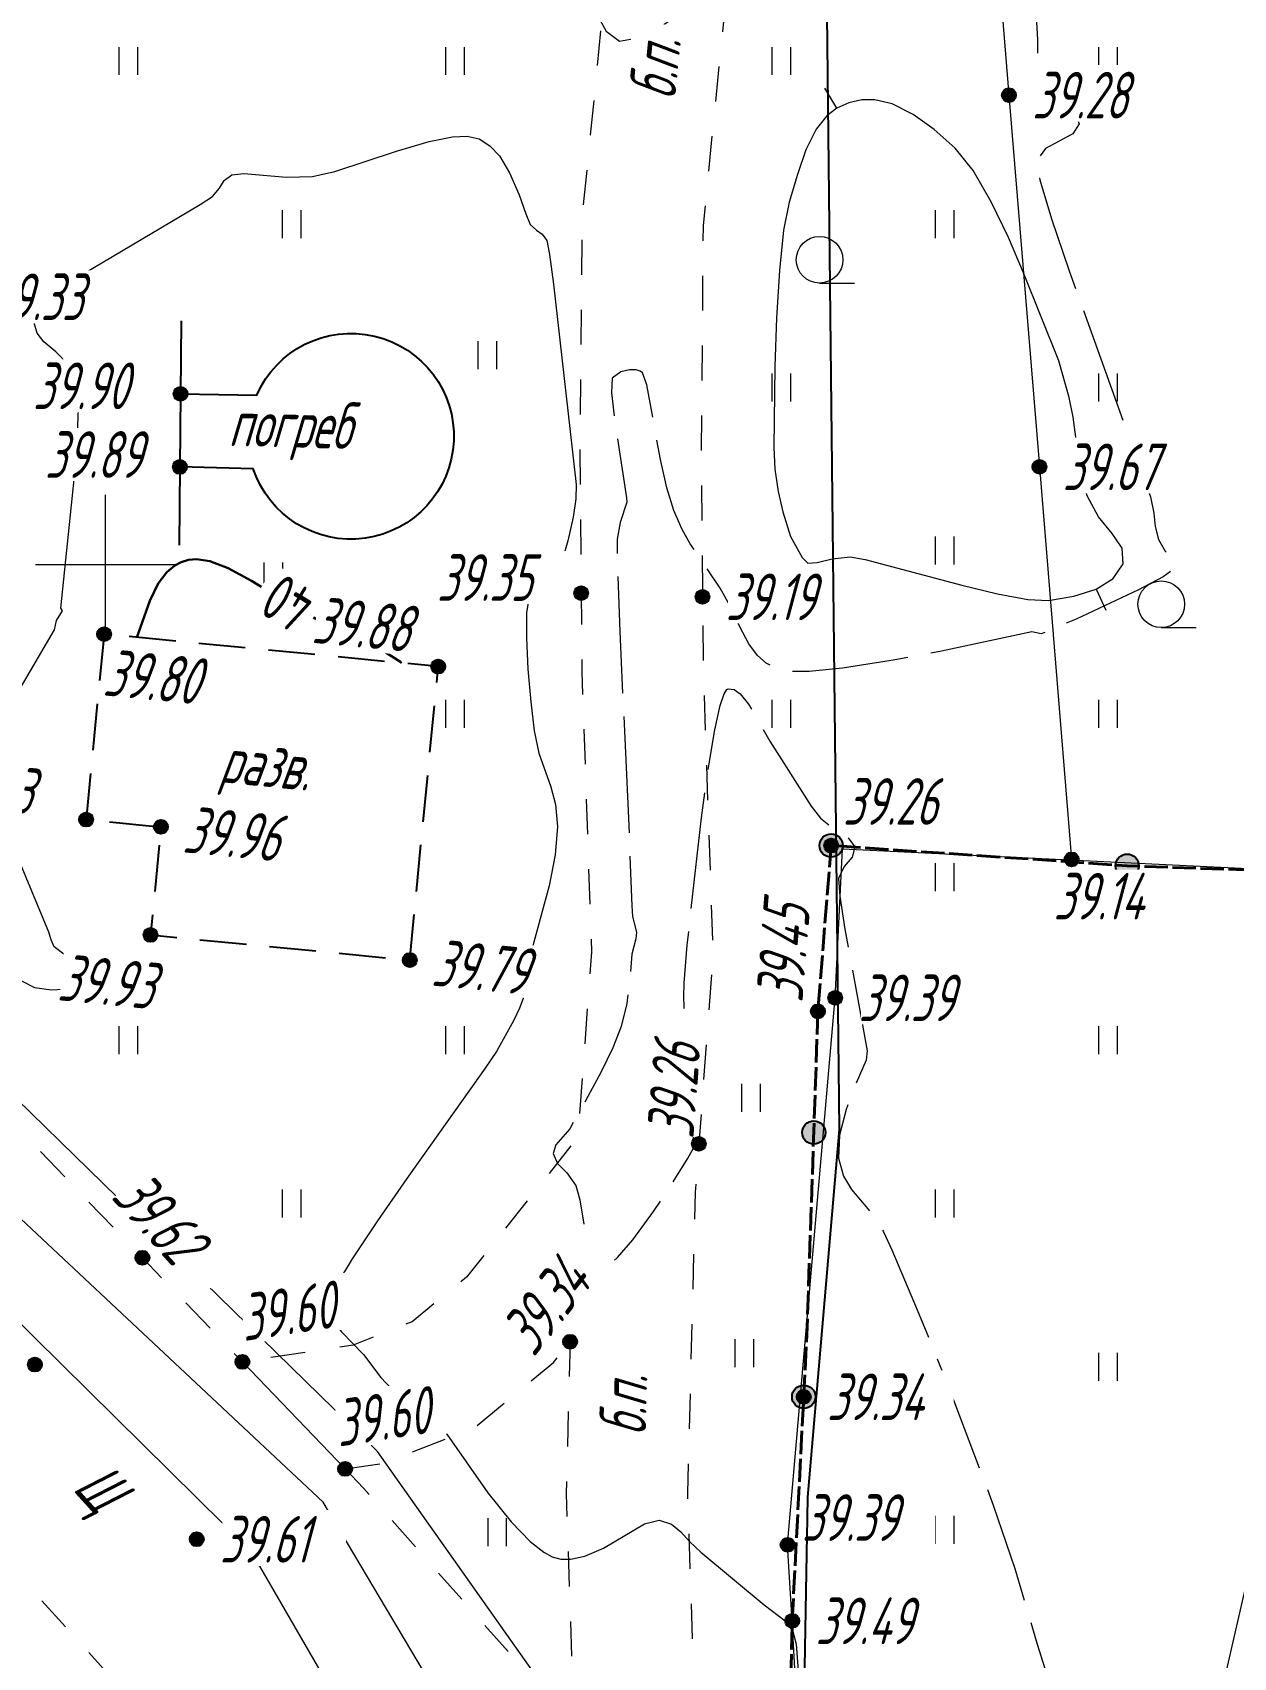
# Model space of a CAD drawing. Extents: x 2208637 to 2213412, y 575334 to 577367.
# Drawn here: x 2211098.44 to 2211124.19, y 576426.56 to 576461.41 of the extents above; entities that cross this region are included whole.
import ezdxf
from ezdxf.enums import TextEntityAlignment as Align

# ---------------------------------------------------------------- set-up
doc = ezdxf.new("R2010")
doc.units = 0
doc.header["$LTSCALE"] = 0.5
for name, pattern in [('2000_23', [3, 2, -1]), ('500_121_1_2', [1, 1, 0]), ('500_189_3_2', [3, 1.5, -1.5]), ('500_329_3', [6, 5, -1])]:
    doc.linetypes.add(name, pattern=pattern)
doc.layers.get('0').update_dxf_attribs({"lineweight": 25})
for name, color, linetype, lineweight in [('ИИ_ГАЗОПРОВОДЫ', 150, 'Continuous', 25), ('ИИ_ГОРИЗОНТАЛИ_ОСН', 32, 'Continuous', 15), ('ИИ_ГОРИЗОНТАЛИ_УТОЛЩ', 32, 'Continuous', 30), ('ИИ_ГРАНИЦЫ_ЗЕМЛЕПОЛЬЗОВАТЕЛЕЙ', 7, 'Continuous', 25), ('ИИ_ДОРОГИ_АД', 7, 'Continuous', 25), ('ИИ_КАБЕЛЯ_СВЯЗИ', 212, 'Continuous', 25), ('ИИ_КООРДИНАТНАЯ_СЕТКА', 3, 'Continuous', 25), ('ИИ_ОГРАДЫ', 7, 'Continuous', 25), ('ИИ_ОТМЕТКИ', 7, 'Continuous', 25), ('ИИ_СООРУЖЕНИЯ', 7, 'Continuous', 25), ('ИИ_УГОДЬЯ', 7, 'Continuous', 25)]:
    doc.layers.add(name, color=color, linetype=linetype, lineweight=lineweight)
doc.styles.add('D431', font='', dxfattribs={"height": 1})
doc.styles.add('GOST 2.304', font='cs_gost2304.shx', dxfattribs={"width": 0.8, "oblique": 15})
doc.styles.add('VNIPISIMPLEXCUR', font='simplex.shx', dxfattribs={"width": 0.8, "oblique": 15})
doc.styles.get('D431').set_extended_font_data('D431', italic=True)
doc.linetypes.add('2000_475_1', pattern='A,3,[1,Topography.shx,S=0.5,R=90,X=0,Y=0],0', length=3)
doc.linetypes.add('2000_476_2_3', pattern='A,5,-0.5,[36,Topography.shx,S=1,R=0,X=0,Y=0],-0.5,5', length=11)
doc.linetypes.add('2000_485_1', pattern='A,34.5,[1,Topography.shx,S=1.5,R=120,X=0.5,Y=-0.87],-0.01,[1,Topography.shx,S=1.5,R=0,X=-0.25,Y=0.43],0,[3,Topography.shx,S=1,R=0,X=0.5,Y=0],-0.01,[1,Topography.shx,S=1.5,R=60,X=0.5,Y=-0.87],-1,34.5', length=70.02)
doc.linetypes.add('2000_63', pattern='A,1,[1,Topography.shx,S=1.2,R=90,X=0,Y=0],1,[1,Topography.shx,S=0.5,R=90,X=0,Y=0]', length=2)
doc.linetypes.add('500_132_1', pattern='A,4,[3,Topography.shx,S=2.5,R=0,X=0,Y=0],4,-2', length=10)
doc.linetypes.add('500_187', pattern='A,0,[3,Topography.shx,S=0.5,R=0,X=0,Y=0],-0.5', length=0.5)

# ---------------------------------------------------------------- blocks, each defined once
blk = doc.blocks.new('500_12')
at = {"color": 0, "linetype": 'Continuous', "lineweight": -2, "flags": 128}
for points in [[(0, 3), (0, -3)], [(-3, 0), (3, 0)]]:
    blk.add_lwpolyline(points, dxfattribs=at)
at = {"color": 7, "linetype": 'Continuous', "lineweight": -2, "style": 'D431'}
blk.add_attdef('Вертикальная_подпись', (-0.5, 0.5), '', height=2, rotation=90, dxfattribs=at)
blk.add_attdef('Горизонтальная_подпись', (0.5, 0.5), '', height=2, dxfattribs=at)
blk = doc.blocks.new('500_329_6')
at = {"color": 0, "linetype": 'Continuous', "lineweight": -2}
blk.add_lwpolyline([(0, 0), (1, 0)], dxfattribs=at)
blk = doc.blocks.new('500_401')
at = {"color": 0, "linetype": 'Continuous', "lineweight": -2}
for points in [[(-0.4, 0), (-0.4, 1.2)], [(0.4, 0), (0.4, 1.2)]]:
    blk.add_lwpolyline(points, dxfattribs=at)
blk = doc.blocks.new('500_379')
at = {"color": 0, "linetype": 'Continuous', "lineweight": -2}
blk.add_lwpolyline([(0, -1), (1.5, -1)], dxfattribs=at)
blk.add_circle((0, 0), 1, dxfattribs=at)
blk = doc.blocks.new('500_330_1')
at = {"linetype": 'Continuous', "lineweight": -2}
h = blk.add_hatch(color=0, dxfattribs=at)
h.dxf.hatch_style = 1
edge = h.paths.add_edge_path()
edge.add_arc((0, 0), 0.3, 0, 360)
at = {"color": 0, "linetype": 'Continuous', "lineweight": -2}
blk.add_circle((0, 0), 0.3, dxfattribs=at)
at = {"color": 0, "linetype": 'Continuous', "lineweight": -2, "style": 'GOST 2.304', "flags": 1}
for tag, p in [('Номер', (-1, -1)), ('Номер_рабочей_станции', (-1, -3.5))]:
    blk.add_attdef(tag, text='', height=2, dxfattribs=at).set_placement(p, align=Align.RIGHT)
at = {"color": 0, "linetype": 'Continuous', "lineweight": -2, "style": 'GOST 2.304'}
blk.add_attdef('Высота', (1, -1), '', height=2, dxfattribs=at)
at = {"color": 0, "linetype": 'Continuous', "lineweight": -2, "style": 'GOST 2.304', "flags": 1}
blk.add_attdef('Код', (0, -3.5), '', height=2, dxfattribs=at)
blk = doc.blocks.new('PEA252CF2BDFD40B2B235E65ED4A73D')
at = {"color": 0, "linetype": '2000_485_1', "lineweight": -2, "flags": 128}
blk.add_lwpolyline([(2211115.48, 576461.8), (2211152.78, 576464.61), (2211155.48, 576427.38), (2211155.58, 576389.68), (2211141.2, 576396.67), (2211128.01, 576403.51), (2211121.78, 576408), (2211117.75, 576412.62), (2211115.55, 576416.95), (2211114.94, 576423.12), (2211115.06, 576430), (2211115.74, 576437.89)], close=True, dxfattribs=at)
at = {"color": 0, "lineweight": -2, "flags": 1}
for tag in ['Адрес (местоположение) участка', 'Дата постановки на учет', 'Тип объекта', 'Статус записи о ЗУ по справочнику', 'Кадастровый номер, обозначение, учетный номер объекта', 'Кадастровый номер квартала', 'Вид разрешенного использования по классификатору', 'Площадь, кв.м', 'Категория земель', 'Вид использования по документу', 'Кадастровая стоимость']:
    blk.add_attdef(tag, (0, 0), '', height=0.2, dxfattribs=at)
blk = doc.blocks.new('*U65')
at = {"color": 7, "true_color": 0xffffff}
blk.add_wipeout([(-1.24, 1.1), (1.34, 1.1), (1.34, -1.1), (-1.24, -1.1)], dxfattribs=at)
at = {"color": 0, "linetype": 'Continuous', "lineweight": -2, "style": 'GOST 2.304', "oblique": 15, "width": 0.8}
blk.add_attdef('Высота', text='', height=2, dxfattribs=at).set_placement((0, 0), align=Align.MIDDLE_CENTER)
blk = doc.blocks.new('500_107_1_1')
at = {"linetype": 'Continuous', "lineweight": -2}
h = blk.add_hatch(color=0, dxfattribs=at)
h.dxf.hatch_style = 1
edge = h.paths.add_edge_path()
edge.add_arc((0, 0), 0.5, 0, 360)
at = {"color": 0, "linetype": 'Continuous', "lineweight": -2}
blk.add_circle((0, 0), 0.5, dxfattribs=at)
at = {"color": 0, "linetype": 'Continuous', "lineweight": -2, "style": 'VNIPISIMPLEXCUR', "oblique": 15, "width": 0.8}
for tag, p in [('Номер', (1, -0.5)), ('Тип', (1, -3)), ('Высота', (1, -5.5)), ('Пояснительная_надпись', (1, -8))]:
    blk.add_attdef(tag, p, '', height=2, dxfattribs=at)

msp = doc.modelspace()

# ---------------------------------------------------------------- linework, layer by layer
at = {"layer": 'ИИ_ГАЗОПРОВОДЫ', "color": 7, "linetype": '500_121_1_2', "lineweight": 40, "flags": 128}
msp.add_lwpolyline([(2211108.879, 576412.096), (2211110.26, 576413.18), (2211115.21, 576417.31), (2211115.714, 576417.723), (2211114.97, 576420.16), (2211114.616, 576422.765), (2211114.73, 576427.35), (2211115.043, 576433.49), (2211115.28, 576440.42), (2211115.563, 576443.976), (2211121.911, 576443.543), (2211129.796, 576443.264), (2211140.601, 576442.882), (2211143.477, 576442.811), (2211143.796, 576442.803), (2211146.149, 576442.679), (2211152.327, 576442.376), (2211153.663, 576442.349), (2211153.703, 576446.187), (2211161.776, 576446.213), (2211165.594, 576446.225)], dxfattribs=at)
at = {"layer": 'ИИ_ГОРИЗОНТАЛИ_ОСН', "color": 32, "linetype": '500_329_3', "lineweight": 20, "elevation": 39.25, "flags": 128}
msp.add_lwpolyline([(2211100.778, 576465.844), (2211100.554, 576466.83), (2211100.305, 576468.032), (2211100.117, 576469.061), (2211100.033, 576469.689), (2211100.017, 576470.01), (2211100.034, 576470.142), (2211100.099, 576470.238), (2211100.208, 576470.327), (2211100.406, 576470.4), (2211100.724, 576470.421), (2211101.196, 576470.403), (2211101.729, 576470.436), (2211102.187, 576470.574), (2211103.908, 576471.195), (2211104.993, 576471.55), (2211106.108, 576471.847), (2211107.165, 576472.021), (2211107.908, 576472.029), (2211108.376, 576471.936), (2211108.634, 576471.819), (2211108.745, 576471.743), (2211108.845, 576471.655), (2211109.016, 576471.448), (2211109.206, 576471.069), (2211109.355, 576470.46), (2211109.404, 576469.581), (2211109.349, 576468.64), (2211109.039, 576466.15), (2211109.049, 576465.667), (2211109.183, 576465.123), (2211109.347, 576464.621), (2211109.517, 576464.189), (2211109.673, 576463.853), (2211109.794, 576463.641), (2211109.992, 576463.458), (2211110.193, 576463.335), (2211110.285, 576463.196), (2211110.174, 576463.053), (2211109.967, 576462.939), (2211109.857, 576462.805), (2211109.928, 576462.683), (2211110.088, 576462.588), (2211110.26, 576462.452), (2211110.382, 576462.2), (2211110.533, 576461.814), (2211110.74, 576461.441), (2211111.028, 576461.226), (2211111.419, 576461.3), (2211111.963, 576461.579), (2211112.533, 576461.945), (2211113.234, 576462.468), (2211113.337, 576462.672), (2211113.443, 576462.817), (2211113.594, 576462.764), (2211113.835, 576462.609), (2211114.135, 576462.449), (2211114.465, 576462.381), (2211114.803, 576462.54), (2211116.118, 576463.455), (2211116.932, 576463.999), (2211117.745, 576464.457), (2211118.338, 576464.692), (2211118.723, 576464.755), (2211118.941, 576464.73), (2211119.037, 576464.695), (2211119.125, 576464.645), (2211119.285, 576464.502), (2211119.486, 576464.194), (2211119.69, 576463.651), (2211119.857, 576462.845), (2211119.948, 576462.009), (2211119.986, 576461.262), (2211119.991, 576460.512), (2211120.02, 576460.395), (2211120.463, 576460.059), (2211120.759, 576459.757), (2211120.883, 576459.456), (2211120.748, 576459.237), (2211120.16, 576458.922), (2211119.971, 576458.671), (2211120.038, 576458.254), (2211120.289, 576457.418), (2211120.665, 576456.303), (2211122.414, 576451.451), (2211122.48, 576451.103), (2211122.514, 576450.818), (2211122.58, 576450.539), (2211122.726, 576450.291), (2211122.879, 576450.1), (2211122.913, 576449.91), (2211122.682, 576449.735), (2211122.156, 576449.457), (2211120.814, 576448.833), (2211120.068, 576448.515), (2211119.868, 576448.559), (2211117.929, 576448.146), (2211116.851, 576447.942), (2211115.805, 576447.78), (2211115.093, 576447.711), (2211114.681, 576447.709), (2211114.41, 576447.76), (2211114.173, 576447.89), (2211113.987, 576448.05), (2211113.795, 576448.301), (2211113.607, 576448.666), (2211113.422, 576449.071), (2211113.186, 576449.498), (2211112.541, 576450.444), (2211112.368, 576450.756), (2211112.187, 576451.163), (2211112.037, 576451.649), (2211111.906, 576452.258), (2211111.608, 576453.853), (2211111.518, 576454.11), (2211111.465, 576454.148), (2211111.381, 576454.174), (2211111.24, 576454.18), (2211111.051, 576454.135), (2211110.871, 576454.002), (2211110.854, 576453.685), (2211110.921, 576453.073), (2211111.177, 576451.435), (2211111.181, 576451.34), (2211111.043, 576450.901), (2211110.973, 576450.547), (2211110.972, 576450.201), (2211111.031, 576448.567), (2211111.235, 576444.156), (2211111.289, 576442.682), (2211111.305, 576442.458), (2211111.388, 576442.116), (2211111.372, 576441.974), (2211111.29, 576441.65), (2211111.239, 576441.042), (2211111.179, 576440.587), (2211111.061, 576440.097), (2211110.88, 576439.64), (2211110.624, 576439.112), (2211110.348, 576438.592), (2211109.958, 576437.902), (2211109.662, 576437.557), (2211109.603, 576437.369), (2211109.695, 576437.16), (2211109.893, 576436.956), (2211110.091, 576436.684), (2211110.173, 576436.38), (2211110.322, 576435.472), (2211110.415, 576435.157), (2211110.51, 576434.992), (2211110.589, 576434.929), (2211110.676, 576434.916), (2211110.782, 576434.966), (2211110.984, 576435.143), (2211111.31, 576435.523), (2211111.754, 576436.128), (2211112.17, 576436.752), (2211112.482, 576437.256), (2211112.617, 576437.503), (2211112.622, 576437.677), (2211112.586, 576437.863), (2211112.442, 576439.607), (2211112.402, 576440.733), (2211112.41, 576441.032), (2211112.477, 576441.837), (2211112.781, 576444.567), (2211112.92, 576445.581), (2211113.067, 576446.457), (2211113.185, 576446.981), (2211113.271, 576447.233), (2211113.327, 576447.32), (2211113.354, 576447.336), (2211113.483, 576447.322), (2211113.615, 576447.228), (2211113.793, 576447.005), (2211114.249, 576446.212), (2211115.136, 576444.819), (2211115.333, 576444.565), (2211115.637, 576444.323), (2211115.917, 576444.152), (2211116.068, 576443.947), (2211116.012, 576443.727), (2211115.845, 576443.53), (2211115.722, 576443.272), (2211115.75, 576442.892), (2211115.859, 576442.185), (2211116.337, 576439.577), (2211116.317, 576439.376), (2211116.074, 576438.826), (2211115.884, 576438.317), (2211115.743, 576437.769), (2211115.721, 576437.269), (2211115.825, 576436.889), (2211115.999, 576436.603), (2211116.453, 576436.065), (2211116.684, 576435.692), (2211116.863, 576435.309), (2211117.411, 576434.02), (2211118.091, 576432.333), (2211119.04, 576429.834), (2211119.499, 576428.474), (2211119.983, 576426.853), (2211120.415, 576425.483), (2211120.638, 576424.675), (2211120.925, 576423.141), (2211121.088, 576422.403), (2211121.329, 576421.676), (2211121.699, 576420.954), (2211122.246, 576420.23)], dxfattribs=at)
at = {"layer": 'ИИ_ГОРИЗОНТАЛИ_ОСН', "elevation": 39.5, "flags": 128}
msp.add_lwpolyline([(2211115.941, 576459.906), (2211115.682, 576459.789), (2211115.468, 576459.625), (2211115.24, 576459.34), (2211115.021, 576458.894), (2211114.841, 576458.365), (2211114.664, 576457.775), (2211114.545, 576457.169), (2211114.456, 576456.305), (2211114.393, 576455.295), (2211114.354, 576454.252), (2211114.338, 576452.515), (2211114.355, 576452.047), (2211114.424, 576451.565), (2211114.524, 576451.129), (2211114.689, 576450.602), (2211114.94, 576450.156), (2211115.06, 576450.035), (2211115.261, 576450.049), (2211115.583, 576450.128), (2211115.97, 576450.168), (2211116.293, 576450.107), (2211118.367, 576449.559), (2211119.129, 576449.376), (2211119.779, 576449.255), (2211120.227, 576449.232), (2211120.766, 576449.324), (2211121.244, 576449.476), (2211121.612, 576449.701), (2211121.824, 576450.015), (2211121.803, 576450.351), (2211121.586, 576450.669), (2211121.295, 576451.024), (2211121.053, 576451.472), (2211120.94, 576451.886), (2211120.868, 576452.308), (2211120.756, 576453.16), (2211120.669, 576453.583), (2211120.444, 576454.37), (2211119.691, 576456.257), (2211119.363, 576457.017), (2211118.996, 576457.781), (2211118.61, 576458.452), (2211118.225, 576458.933), (2211117.773, 576459.331), (2211117.322, 576459.655), (2211116.869, 576459.878), (2211116.502, 576459.965), (2211116.223, 576459.966)], close=True, dxfattribs=at)
for points in [[(2211097.478, 576446.172), (2211098.909, 576448.601), (2211098.951, 576448.801), (2211099.08, 576449.012), (2211099.048, 576449.065), (2211099.34, 576451.897), (2211099.407, 576452.8), (2211099.434, 576453.53), (2211099.398, 576453.952), (2211099.204, 576454.294), (2211098.937, 576454.56), (2211098.685, 576454.775), (2211098.537, 576454.963), (2211098.475, 576455.187), (2211098.473, 576455.388), (2211098.55, 576455.59), (2211098.785, 576455.775), (2211099.311, 576456.109), (2211102.035, 576457.722), (2211102.302, 576457.894), (2211102.45, 576458.071), (2211102.549, 576458.234), (2211102.71, 576458.361), (2211102.97, 576458.387), (2211103.883, 576458.311), (2211104.442, 576458.323), (2211104.921, 576458.431), (2211106.246, 576458.87), (2211106.941, 576459.074), (2211107.442, 576459.172), (2211107.761, 576459.185), (2211108.013, 576459.133), (2211108.248, 576458.982), (2211108.449, 576458.763), (2211108.667, 576458.405), (2211108.871, 576457.93), (2211109.015, 576457.525), (2211109.113, 576457.297), (2211109.245, 576457.172), (2211109.365, 576457.085), (2211109.468, 576456.951), (2211109.526, 576456.654), (2211109.612, 576456.013), (2211110.098, 576451.721), (2211110.091, 576451.41), (2211110.03, 576451.019), (2211109.917, 576450.513), (2211109.78, 576450.033), (2211109.646, 576449.715), (2211109.451, 576449.546), (2211109.241, 576449.447), (2211109.078, 576449.274), (2211109.032, 576448.969), (2211109.03, 576448.43), (2211109.063, 576447.759), (2211109.121, 576447.06), (2211109.195, 576446.435), (2211109.296, 576445.955), (2211109.551, 576445.235), (2211109.651, 576444.86), (2211109.697, 576444.385), (2211109.647, 576443.779), (2211109.514, 576443.113), (2211109.105, 576441.591), (2211109.049, 576441.043), (2211108.981, 576440.75), (2211108.882, 576440.486), (2211108.752, 576440.214), (2211108.385, 576439.562), (2211108.144, 576439.202), (2211106.466, 576436.837), (2211105.836, 576435.928), (2211105.295, 576435.113), (2211104.976, 576434.591), (2211104.828, 576434.306), (2211104.776, 576434.134), (2211104.81, 576433.932), (2211104.895, 576433.755), (2211105.063, 576433.546), (2211105.539, 576433.064), (2211105.911, 576432.568), (2211106.144, 576432.317), (2211106.384, 576432.101), (2211107.272, 576431.424), (2211108.202, 576430.097), (2211108.703, 576429.472), (2211109.111, 576429.049), (2211109.403, 576428.82), (2211109.584, 576428.723), (2211109.77, 576428.676), (2211109.973, 576428.671), (2211110.279, 576428.735), (2211110.681, 576428.911), (2211111.558, 576429.433), (2211111.874, 576429.513), (2211112.142, 576429.421), (2211112.338, 576429.259), (2211112.526, 576429.052), (2211112.77, 576428.82), (2211114.127, 576427.696), (2211114.576, 576427.354), (2211114.743, 576427.121), (2211114.814, 576426.851), (2211114.929, 576425.334)], [(2211098.186, 576441.079), (2211098.483, 576440.932), (2211098.847, 576440.882), (2211099.207, 576440.904), (2211099.493, 576440.986), (2211099.634, 576441.117), (2211099.557, 576441.293), (2211099.319, 576441.493), (2211098.901, 576441.807), (2211098.836, 576441.955), (2211098.791, 576442.116), (2211097.481, 576445.26)]]:
    msp.add_lwpolyline(points, dxfattribs=at)
at = {"layer": 'ИИ_ГОРИЗОНТАЛИ_УТОЛЩ', "elevation": 40, "flags": 128}
msp.add_lwpolyline([(2211106.35, 576447.89), (2211106.327, 576447.913), (2211106.025, 576448.11), (2211105.613, 576448.296), (2211105.218, 576448.446), (2211104.901, 576448.593), (2211104.418, 576448.896), (2211103.921, 576449.172), (2211103.135, 576449.652), (2211102.638, 576449.921), (2211102.24, 576450.071), (2211101.958, 576450.117), (2211101.785, 576450.105), (2211101.628, 576450.056), (2211101.49, 576449.985), (2211101.316, 576449.842), (2211101.132, 576449.597), (2211100.954, 576449.221), (2211100.674, 576448.441)], dxfattribs=at)
at = {"layer": 'ИИ_ДОРОГИ_АД', "color": 7, "linetype": '500_189_3_2', "lineweight": 20, "flags": 128}
for points in [[(2211193.892, 576771.13), (2211190.344, 576769.434), (2211186.63, 576767.657), (2211182.626, 576764.794), (2211178.829, 576761.486), (2211176.436, 576758.933), (2211172.571, 576754.304), (2211171.268, 576752.743), (2211165.461, 576745.292), (2211161.038, 576738.592), (2211158.324, 576734.286), (2211151.502, 576722.95), (2211147.656, 576715.458), (2211146.784, 576713.605), (2211144.187, 576708.084), (2211141.288, 576701.815), (2211137.312, 576693.262), (2211135.571, 576689.448), (2211135.04, 576688.285), (2211132.287, 576681.818), (2211130.913, 576678.432), (2211129.619, 576675.245), (2211126.413, 576667.234), (2211125.97, 576666.212), (2211122.849, 576659.02), (2211121.059, 576654.569), (2211119.322, 576650.247), (2211115.964, 576642.444), (2211115.369, 576641.061), (2211111.801, 576633.285), (2211110.461, 576630.122), (2211108.149, 576624.667), (2211105.833, 576619.213), (2211105.325, 576617.463), (2211104.5, 576614.621), (2211104.151, 576611.696), (2211104.773, 576605.153), (2211106.181, 576598.965), (2211107.215, 576594.632), (2211108.091, 576590.818), (2211108.029, 576585.799), (2211107.135, 576580.371), (2211105.122, 576571.027), (2211104.754, 576569.305), (2211103.363, 576562.809), (2211101.98, 576556.561), (2211100.596, 576543.976), (2211100.266, 576534.023), (2211101.072, 576528.249), (2211102.109, 576523.983), (2211103.664, 576517.58), (2211105.5, 576511.012), (2211106.881, 576504.484), (2211107.979, 576498.193), (2211108.58, 576489.691), (2211110.159, 576482.854), (2211110.896, 576478.47), (2211111.303, 576473.301), (2211110.974, 576465.006), (2211110.788, 576463.137), (2211110.219, 576457.409), (2211110.176, 576452.453), (2211110.203, 576449.389), (2211110.218, 576447.707), (2211110.425, 576441.688), (2211110.13, 576437.721), (2211107.746, 576434.722), (2211106.582, 576433.765), (2211105.312, 576433.264), (2211102.939, 576432.903)], [(2211194.524, 576767.579), (2211191.265, 576766.992), (2211187.957, 576765.41), (2211184.24, 576762.752), (2211180.636, 576759.612), (2211178.384, 576757.209), (2211174.646, 576752.732), (2211173.292, 576751.111), (2211167.575, 576743.774), (2211163.223, 576737.183), (2211160.538, 576732.922), (2211153.775, 576721.685), (2211149.989, 576714.31), (2211149.115, 576712.452), (2211146.543, 576706.985), (2211143.646, 576700.721), (2211143.47, 576700.341), (2211139.674, 576692.175), (2211137.837, 576688.15), (2211137.419, 576687.236), (2211134.688, 576680.82), (2211133.347, 576677.516), (2211132.031, 576674.273), (2211128.813, 576666.233), (2211128.41, 576665.305), (2211125.248, 576658.018), (2211121.723, 576649.248), (2211118.281, 576641.25), (2211117.745, 576640.005), (2211114.18, 576632.236), (2211112.788, 576628.95), (2211110.543, 576623.652), (2211108.287, 576618.339), (2211107.752, 576616.497), (2211107.056, 576614.101), (2211106.765, 576611.665), (2211107.345, 576605.566), (2211108.713, 576599.555), (2211109.747, 576595.224), (2211110.695, 576591.097), (2211110.627, 576585.57), (2211109.69, 576579.885), (2211107.664, 576570.481), (2211105.904, 576562.256), (2211104.549, 576556.137), (2211103.191, 576543.79), (2211102.872, 576534.161), (2211103.629, 576528.737), (2211104.566, 576524.883), (2211106.18, 576518.237), (2211108.027, 576511.632), (2211109.434, 576504.977), (2211110.564, 576498.509), (2211111.159, 576490.078), (2211112.71, 576483.362), (2211113.479, 576478.788), (2211113.908, 576473.352), (2211113.569, 576464.826), (2211113.377, 576462.894), (2211112.817, 576457.269), (2211112.776, 576452.454), (2211112.804, 576449.31), (2211112.818, 576447.763), (2211113.028, 576441.636), (2211112.726, 576437.58), (2211112.649, 576436.545), (2211112.483, 576430.084), (2211112.651, 576424.944), (2211112.574, 576420.962)], [(2211011.537, 576531.786), (2211011.609, 576531.723), (2211014.297, 576529.374), (2211021.462, 576521.484), (2211027.841, 576514.333), (2211031.104, 576509.84), (2211037.754, 576500.681), (2211039.166, 576498.795), (2211042.274, 576494.644), (2211045.979, 576488.976), (2211047.253, 576487.027), (2211054.045, 576478.936), (2211055.603, 576477.078), (2211064.335, 576467.711), (2211074.19, 576459.369), (2211078.262, 576456.089), (2211081.616, 576453.388), (2211089.915, 576446.134), (2211095.67, 576440.25), (2211097.851, 576438.207), (2211100.795, 576435.138), (2211102.939, 576432.903)], [(2211114.072, 576408.484), (2211109.69, 576415), (2211109.202, 576415.599), (2211105.36, 576420.134), (2211102.492, 576423.52), (2211091.24, 576435.97), (2211090.475, 576436.912), (2211086.542, 576440.738), (2211086.431, 576440.846), (2211077.628, 576448.819), (2211074.406, 576451.439)], [(2211105.142, 576430.608), (2211105.993, 576430.738), (2211107.917, 576431.496), (2211109.61, 576432.889), (2211109.966, 576433.337)], [(2211109.966, 576433.337), (2211109.882, 576430.075), (2211110.05, 576424.927), (2211110.049, 576424.861)], [(2211105.142, 576430.608), (2211105.539, 576430.194), (2211109.48, 576425.738), (2211110.049, 576424.861)]]:
    msp.add_lwpolyline(points, dxfattribs=at)
at = {"layer": 'ИИ_ДОРОГИ_АД', "color": 7, "linetype": '500_187', "lineweight": 20, "flags": 128}
msp.add_lwpolyline([(2211102.939, 576432.903), (2211105.142, 576430.608)], dxfattribs=at)
at = {"layer": 'ИИ_КАБЕЛЯ_СВЯЗИ', "linetype": '500_132_1', "lineweight": 20, "flags": 128}
for points, elevation in [([(2211122.522, 576400.363), (2211118.072, 576407.323), (2211104.673, 576429.893), (2211090.113, 576443.534), (2211060.374, 576464.655), (2211045.654, 576479.785), (2211029.635, 576505.835), (2211018.566, 576521.776), (2211012.266, 576534.276), (2211011.455, 576538.519), (2211005.857, 576567.016), (2210995.538, 576592.636), (2210994.338, 576612.677), (2211006.398, 576609.606), (2211012.198, 576606.716)], -0.758), ([(2211125.812, 576402.713), (2211105.833, 576430.983), (2211091.9, 576444.591), (2211073.714, 576459.524), (2211062.324, 576470.285), (2211049.564, 576484.255), (2211020.496, 576522.676), (2211012.186, 576534.466), (2211008.356, 576543.026), (2211002.78, 576566.844), (2210997.807, 576584.706), (2210995.318, 576591.766), (2211003.898, 576599.476), (2211009.398, 576605.256), (2211011.388, 576605.076)], -0.759), ([(2211054.543, 576446.525), (2211058.504, 576454.365), (2211060.414, 576457.625), (2211061.4, 576458.137), (2211065.634, 576457.364), (2211089.183, 576442.604), (2211103.123, 576428.843), (2211119.972, 576399.713)], -0.715)]:
    msp.add_lwpolyline(points, dxfattribs=dict(at, elevation=elevation))
at = {"layer": 'ИИ_ОГРАДЫ', "linetype": '2000_475_1', "lineweight": 20, "flags": 128}
for points in [[(2211116.92, 576485.18), (2211117.88, 576480.97), (2211118.664, 576469.804), (2211119.18, 576462.45), (2211119.376, 576460.067), (2211120.029, 576452.097), (2211120.72, 576443.68)], [(2211115.81, 576443.905), (2211154.73, 576442.018), (2211160.876, 576442.181), (2211161.303, 576439.847)], [(2211133.525, 576429.677), (2211125.122, 576431.013), (2211123.43, 576423.66)]]:
    msp.add_lwpolyline(points, dxfattribs=at)
at = {"layer": 'ИИ_ОГРАДЫ', "linetype": '2000_476_2_3', "lineweight": 20, "flags": 128}
msp.add_lwpolyline([(2211118.42, 576411.76), (2211116.29, 576415.94), (2211115.11, 576420.47), (2211114.73, 576427.35), (2211114.63, 576428.98), (2211115.65, 576440.71), (2211115.81, 576443.905)], dxfattribs=at)
at = {"layer": 'ИИ_СООРУЖЕНИЯ', "linetype": 'Continuous', "elevation": -127.75, "flags": 128}
msp.add_lwpolyline([(2211101.628, 576455.229), (2211101.614, 576453.662), (2211101.6, 576452.096), (2211101.586, 576450.418)], dxfattribs=at)
at = {"layer": 'ИИ_СООРУЖЕНИЯ', "linetype": '2000_63', "elevation": -127.75, "flags": 128}
msp.add_lwpolyline([(2211101.614, 576453.662), (2211103.246, 576453.637, -5.394719), (2211103.173, 576452.057), (2211101.6, 576452.096)], format="xyb", dxfattribs=at)
at = {"layer": 'ИИ_СООРУЖЕНИЯ', "linetype": '2000_23', "flags": 128}
msp.add_lwpolyline([(2211099.974, 576448.509), (2211099.588, 576444.533), (2211101.194, 576444.377), (2211100.97, 576442.06), (2211106.528, 576441.52), (2211107.139, 576447.814), (2211099.974, 576448.509)], close=True, dxfattribs=at)

# ---------------------------------------------------------------- block references
at = {"layer": 'ИИ_ГАЗОПРОВОДЫ', "color": 7, "xscale": 0.5, "yscale": 0.5, "zscale": 0.5}
for p in [(2211115.563, 576443.976, 39.262), (2211121.911, 576443.543, 39.121), (2211115.191, 576437.822, 39.337), (2211114.975, 576432.155, 39.342)]:
    msp.add_blockref('500_107_1_1', p, dxfattribs=at)
at = {"layer": 'ИИ_ГОРИЗОНТАЛИ_ОСН'}
for p, xscale, yscale, zscale, rotation in [((2211115.682, 576459.789, 39.5), 0.4999999999999998, 0.4999999999999998, 0.4999999999999998, 120.9468430998476), ((2211121.244, 576449.476, 39.5), 0.5, 0.5, 0.5, 294.5501917240921)]:
    msp.add_blockref('500_329_6', p, dxfattribs=dict(at, xscale=xscale, yscale=yscale, zscale=zscale, rotation=rotation))
at = {"layer": 'ИИ_КООРДИНАТНАЯ_СЕТКА', "color": 3, "lineweight": 20, "xscale": 0.5, "yscale": 0.5, "zscale": 0.5}
msp.add_blockref('500_12', (2211100, 576450), dxfattribs=at)
at = {"layer": 'ИИ_ОТМЕТКИ'}
ref = msp.add_blockref('500_330_1', (2211098.491, 576432.846, 39.676), dxfattribs=dict(at, xscale=0.5, yscale=0.5, zscale=0.5, rotation=312.1075559170458))
ref.add_attrib('Высота', '39.68', (2211095.63, 576434.694), dxfattribs={"layer": '0', "color": 0, "linetype": 'Continuous', "lineweight": -2, "height": 1, "rotation": 312.1076, "style": 'GOST 2.304', "oblique": 15, "width": 0.8})
at = {"layer": 'ИИ_УГОДЬЯ', "lineweight": 20, "xscale": 0.5, "yscale": 0.5, "zscale": 0.5}
for name, p in [('500_401', (2211100.5, 576460.5)), ('500_401', (2211107.5, 576460.5)), ('500_401', (2211114.5, 576460.5)), ('500_401', (2211121.5, 576460.5)), ('500_401', (2211104, 576457)), ('500_401', (2211118, 576457)), ('500_379', (2211115.315, 576456.538)), ('500_401', (2211108.194, 576454.194)), ('500_401', (2211114.5, 576453.5)), ('500_401', (2211121.5, 576453.5)), ('500_401', (2211118, 576450)), ('500_401', (2211103.609, 576449.449)), ('500_379', (2211122.642, 576449.15)), ('500_401', (2211107.5, 576446.5)), ('500_401', (2211114.5, 576446.5)), ('500_401', (2211121.5, 576446.5)), ('500_401', (2211118, 576443)), ('500_401', (2211100.5, 576439.5)), ('500_401', (2211107.5, 576439.5)), ('500_401', (2211121.5, 576439.5)), ('500_401', (2211113.85, 576438.264)), ('500_401', (2211104, 576436)), ('500_401', (2211118, 576436)), ('500_401', (2211113.705, 576432.792)), ('500_401', (2211121.5, 576432.5)), ('500_401', (2211108.406, 576428.955)), ('500_401', (2211118, 576429))]:
    msp.add_blockref(name, p, dxfattribs=at)

# ---------------------------------------------------------------- next in the draw order: wipeouts: each hides what was drawn before it
at = {"lineweight": 0}
for points, layer in [([(2211104.713, 576449.356), (2211103.723, 576449.961), (2211103.129, 576448.988), (2211104.12, 576448.383)], 'ИИ_ГОРИЗОНТАЛИ_УТОЛЩ'), ([(2211112.291, 576459.999), (2211112.444, 576461.537), (2211111.31, 576461.65), (2211111.157, 576460.111)], 'ИИ_ДОРОГИ_АД'), ([(2211111.661, 576431.37), (2211111.701, 576432.916), (2211110.561, 576432.945), (2211110.522, 576431.4)], 'ИИ_ДОРОГИ_АД'), ([(2211099.263, 576430.088), (2211099.939, 576429.34), (2211100.785, 576430.105), (2211100.109, 576430.853)], 'ИИ_ДОРОГИ_АД'), ([(2211119.926, 576459.497), (2211122.733, 576459.497), (2211122.733, 576460.714), (2211119.926, 576460.714)], 'ИИ_ОТМЕТКИ'), ([(2211097.545, 576455.173), (2211100.353, 576455.173), (2211100.353, 576456.313), (2211097.545, 576456.313)], 'ИИ_ОТМЕТКИ'), ([(2211098.499, 576453.265), (2211101.307, 576453.265), (2211101.307, 576454.405), (2211098.499, 576454.405)], 'ИИ_ОТМЕТКИ'), ([(2211098.755, 576451.791), (2211101.563, 576451.791), (2211101.563, 576452.931), (2211098.755, 576452.931)], 'ИИ_ОТМЕТКИ'), ([(2211120.579, 576451.527), (2211123.407, 576451.527), (2211123.407, 576452.725), (2211120.579, 576452.725)], 'ИИ_ОТМЕТКИ'), ([(2211113.354, 576448.74), (2211115.982, 576448.74), (2211115.982, 576449.88), (2211113.354, 576449.88)], 'ИИ_ОТМЕТКИ'), ([(2211099.977, 576447.123), (2211102.772, 576446.852), (2211102.882, 576447.986), (2211100.087, 576448.258)], 'ИИ_ОТМЕТКИ'), ([(2211096.392, 576444.757), (2211099.187, 576444.486), (2211099.297, 576445.621), (2211096.502, 576445.892)], 'ИИ_ОТМЕТКИ'), ([(2211115.866, 576444.352), (2211118.594, 576444.352), (2211118.594, 576445.57), (2211115.866, 576445.57)], 'ИИ_ОТМЕТКИ'), ([(2211115.023, 576440.642), (2211115.251, 576443.501), (2211114.114, 576443.592), (2211113.886, 576440.733)], 'ИИ_ОТМЕТКИ'), ([(2211120.382, 576442.32), (2211122.869, 576442.32), (2211122.869, 576443.46), (2211120.382, 576443.46)], 'ИИ_ОТМЕТКИ'), ([(2211107.021, 576440.9), (2211109.835, 576440.626), (2211109.946, 576441.761), (2211107.131, 576442.034)], 'ИИ_ОТМЕТКИ'), ([(2211099.004, 576440.585), (2211101.799, 576440.314), (2211101.909, 576441.449), (2211099.114, 576441.72)], 'ИИ_ОТМЕТКИ'), ([(2211116.2, 576440.14), (2211119.008, 576440.14), (2211119.008, 576441.28), (2211116.2, 576441.28)], 'ИИ_ОТМЕТКИ'), ([(2211112.684, 576437.719), (2211112.886, 576440.44), (2211111.672, 576440.53), (2211111.47, 576437.81)], 'ИИ_ОТМЕТКИ'), ([(2211103.029, 576433.283), (2211105.805, 576433.705), (2211105.625, 576434.889), (2211102.849, 576434.467)], 'ИИ_ОТМЕТКИ'), ([(2211105.061, 576431.02), (2211107.837, 576431.442), (2211107.657, 576432.626), (2211104.881, 576432.204)], 'ИИ_ОТМЕТКИ'), ([(2211115.525, 576431.585), (2211118.192, 576431.585), (2211118.192, 576432.725), (2211115.525, 576432.725)], 'ИИ_ОТМЕТКИ'), ([(2211095.93, 576431.423), (2211097.759, 576429.399), (2211098.648, 576430.203), (2211096.819, 576432.226)], 'ИИ_ОТМЕТКИ'), ([(2211114.986, 576428.995), (2211117.794, 576428.995), (2211117.794, 576430.135), (2211114.986, 576430.135)], 'ИИ_ОТМЕТКИ'), ([(2211102.51, 576428.53), (2211105.158, 576428.53), (2211105.158, 576429.728), (2211102.51, 576429.728)], 'ИИ_ОТМЕТКИ'), ([(2211115.28, 576426.78), (2211118.148, 576426.78), (2211118.148, 576427.92), (2211115.28, 576427.92)], 'ИИ_ОТМЕТКИ'), ([(2211102.685, 576452.474), (2211106.392, 576452.382), (2211106.42, 576453.521), (2211102.714, 576453.614)], 'ИИ_СООРУЖЕНИЯ'), ([(2211102.409, 576445.267), (2211105.017, 576445.014), (2211105.129, 576446.174), (2211102.521, 576446.427)], 'ИИ_СООРУЖЕНИЯ')]:
    msp.add_wipeout(points, dxfattribs=at).dxf.layer = layer

# ---------------------------------------------------------------- next in the draw order: block references
at = {"layer": 'ИИ_ГРАНИЦЫ_ЗЕМЛЕПОЛЬЗОВАТЕЛЕЙ'}
msp.add_blockref('PEA252CF2BDFD40B2B235E65ED4A73D', (0, 0), dxfattribs=at)
at = {"layer": 'ИИ_ОТМЕТКИ'}
ref = msp.add_blockref('500_330_1', (2211119.376, 576460.067, 39.28), dxfattribs=dict(at, xscale=0.5, yscale=0.5, zscale=0.5))
ref.add_attrib('Высота', '39.28', (2211119.876, 576459.567, 39.28), dxfattribs={"layer": '0', "color": 0, "linetype": 'Continuous', "lineweight": -2, "height": 1, "style": 'GOST 2.304', "oblique": 15, "width": 0.8})
ref = msp.add_blockref('500_330_1', (2211096.995, 576455.743, 39.326), dxfattribs=dict(at, xscale=0.5, yscale=0.5, zscale=0.5))
ref.add_attrib('Высота', '39.33', (2211097.495, 576455.243, -26.218), dxfattribs={"layer": '0', "color": 0, "linetype": 'Continuous', "lineweight": -2, "height": 1, "style": 'GOST 2.304', "oblique": 15, "width": 0.8})
ref = msp.add_blockref('500_330_1', (2211101.614, 576453.662, 39.905), dxfattribs=dict(at, xscale=0.5, yscale=0.5, zscale=0.5))
ref.add_attrib('Высота', '39.90', (2211098.449, 576453.335), dxfattribs={"layer": '0', "color": 0, "linetype": 'Continuous', "lineweight": -2, "height": 1, "style": 'GOST 2.304', "oblique": 15, "width": 0.8})
ref = msp.add_blockref('500_330_1', (2211101.6, 576452.096, 39.887), dxfattribs=dict(at, xscale=0.5, yscale=0.5, zscale=0.5))
ref.add_attrib('Высота', '39.89', (2211098.705, 576451.861), dxfattribs={"layer": '0', "color": 0, "linetype": 'Continuous', "lineweight": -2, "height": 1, "style": 'GOST 2.304', "oblique": 15, "width": 0.8})
ref = msp.add_blockref('500_330_1', (2211120.029, 576452.097, 39.668), dxfattribs=dict(at, xscale=0.5, yscale=0.5, zscale=0.5))
ref.add_attrib('Высота', '39.67', (2211120.529, 576451.597, -26.445), dxfattribs={"layer": '0', "color": 0, "linetype": 'Continuous', "lineweight": -2, "height": 1, "style": 'GOST 2.304', "oblique": 15, "width": 0.8})
ref = msp.add_blockref('500_330_1', (2211112.804, 576449.31, 39.193), dxfattribs=dict(at, xscale=0.5, yscale=0.5, zscale=0.5))
ref.add_attrib('Высота', '39.19', (2211113.304, 576448.81, -26.399), dxfattribs={"layer": '0', "color": 0, "linetype": 'Continuous', "lineweight": -2, "height": 1, "style": 'GOST 2.304', "oblique": 15, "width": 0.8})
ref = msp.add_blockref('500_330_1', (2211099.974, 576448.509, 39.804), dxfattribs=dict(at, xscale=0.5, yscale=0.5, zscale=0.5, rotation=354.4560589640459))
ref.add_attrib('Высота', '39.80', (2211099.934, 576447.197), dxfattribs={"layer": '0', "color": 0, "linetype": 'Continuous', "lineweight": -2, "height": 1, "rotation": 354.4561, "style": 'GOST 2.304', "oblique": 15, "width": 0.8})
ref = msp.add_blockref('500_330_1', (2211099.588, 576444.533, 39.832), dxfattribs=dict(at, xscale=0.5, yscale=0.5, zscale=0.5, rotation=354.4560589656047))
ref.add_attrib('Высота', '39.83', (2211096.349, 576444.832), dxfattribs={"layer": '0', "color": 0, "linetype": 'Continuous', "lineweight": -2, "height": 1, "rotation": 354.4561, "style": 'GOST 2.304', "oblique": 15, "width": 0.8})
ref = msp.add_blockref('500_330_1', (2211115.563, 576443.976, 39.262), dxfattribs=dict(at, xscale=0.5, yscale=0.5, zscale=0.5))
ref.add_attrib('Высота', '39.26', (2211115.816, 576444.422), dxfattribs={"layer": '0', "color": 0, "linetype": 'Continuous', "lineweight": -2, "height": 1, "style": 'GOST 2.304', "oblique": 15, "width": 0.8})
ref = msp.add_blockref('500_330_1', (2211120.72, 576443.68, 39.143), dxfattribs=dict(at, xscale=0.5, yscale=0.5, zscale=0.5))
ref.add_attrib('Высота', '39.14', (2211120.332, 576442.39), dxfattribs={"layer": '0', "color": 0, "linetype": 'Continuous', "lineweight": -2, "height": 1, "style": 'GOST 2.304', "oblique": 15, "width": 0.8})
ref = msp.add_blockref('500_330_1', (2211115.28, 576440.42, 39.45), dxfattribs=dict(at, xscale=0.4999999999999998, yscale=0.4999999999999998, zscale=0.4999999999999998, rotation=85.44290453011104))
ref.add_attrib('Высота', '39.45', (2211114.949, 576440.598), dxfattribs={"layer": '0', "color": 0, "linetype": 'Continuous', "lineweight": -2, "height": 1, "rotation": 85.4429, "style": 'GOST 2.304', "oblique": 15, "width": 0.8})
ref = msp.add_blockref('500_330_1', (2211100.97, 576442.06, 39.932), dxfattribs=dict(at, xscale=0.5, yscale=0.5, zscale=0.5, rotation=354.4560589655112))
ref.add_attrib('Высота', '39.93', (2211098.961, 576440.66), dxfattribs={"layer": '0', "color": 0, "linetype": 'Continuous', "lineweight": -2, "height": 1, "rotation": 354.4561, "style": 'GOST 2.304', "oblique": 15, "width": 0.8})
ref = msp.add_blockref('500_330_1', (2211106.528, 576441.52, 39.795), dxfattribs=dict(at, xscale=0.5, yscale=0.5, zscale=0.5, rotation=354.4560589655112))
ref.add_attrib('Высота', '39.79', (2211106.978, 576440.974, -26.53), dxfattribs={"layer": '0', "color": 0, "linetype": 'Continuous', "lineweight": -2, "height": 1, "rotation": 354.4561, "style": 'GOST 2.304', "oblique": 15, "width": 0.8})
ref = msp.add_blockref('500_330_1', (2211115.65, 576440.71, 39.39), dxfattribs=dict(at, xscale=0.5, yscale=0.5, zscale=0.5))
ref.add_attrib('Высота', '39.39', (2211116.15, 576440.21, 39.39), dxfattribs={"layer": '0', "color": 0, "linetype": 'Continuous', "lineweight": -2, "height": 1, "style": 'GOST 2.304', "oblique": 15, "width": 0.8})
ref = msp.add_blockref('500_330_1', (2211112.726, 576437.58, 39.258), dxfattribs=dict(at, xscale=0.4999999999999999, yscale=0.4999999999999999, zscale=0.4999999999999999, rotation=85.7429010661826))
ref.add_attrib('Высота', '39.26', (2211112.61, 576437.675, 39.258), dxfattribs={"layer": '0', "color": 0, "linetype": 'Continuous', "lineweight": -2, "height": 1, "rotation": 85.7429, "style": 'GOST 2.304', "oblique": 15, "width": 0.8})
ref = msp.add_blockref('500_330_1', (2211114.975, 576432.155, 39.342), dxfattribs=dict(at, xscale=0.5, yscale=0.5, zscale=0.5))
ref.add_attrib('Высота', '39.34', (2211115.475, 576431.655, -71.292), dxfattribs={"layer": '0', "color": 0, "linetype": 'Continuous', "lineweight": -2, "height": 1, "style": 'GOST 2.304', "oblique": 15, "width": 0.8})
ref = msp.add_blockref('500_330_1', (2211105.142, 576430.608, 39.6), dxfattribs=dict(at, xscale=0.4999999999999998, yscale=0.4999999999999998, zscale=0.4999999999999998, rotation=8.644636323564685))
ref.add_attrib('Высота', '39.60', (2211105.001, 576431.082), dxfattribs={"layer": '0', "color": 0, "linetype": 'Continuous', "lineweight": -2, "height": 1, "rotation": 8.6446, "style": 'GOST 2.304', "oblique": 15, "width": 0.8})
ref = msp.add_blockref('500_330_1', (2211114.63, 576428.98, 39.39), dxfattribs=dict(at, xscale=0.5, yscale=0.5, zscale=0.5))
ref.add_attrib('Высота', '39.39', (2211114.936, 576429.065), dxfattribs={"layer": '0', "color": 0, "linetype": 'Continuous', "lineweight": -2, "height": 1, "style": 'GOST 2.304', "oblique": 15, "width": 0.8})
ref = msp.add_blockref('500_330_1', (2211101.96, 576429.1, 39.61), dxfattribs=dict(at, xscale=0.5, yscale=0.5, zscale=0.5))
ref.add_attrib('Высота', '39.61', (2211102.46, 576428.6, 39.61), dxfattribs={"layer": '0', "color": 0, "linetype": 'Continuous', "lineweight": -2, "height": 1, "style": 'GOST 2.304', "oblique": 15, "width": 0.8})
ref = msp.add_blockref('500_330_1', (2211114.73, 576427.35, 39.49), dxfattribs=dict(at, xscale=0.5, yscale=0.5, zscale=0.5))
ref.add_attrib('Высота', '39.49', (2211115.23, 576426.85, 39.49), dxfattribs={"layer": '0', "color": 0, "linetype": 'Continuous', "lineweight": -2, "height": 1, "style": 'GOST 2.304', "oblique": 15, "width": 0.8})

# ---------------------------------------------------------------- next in the draw order: texts
at = {"layer": 'ИИ_ДОРОГИ_АД', "ltscale": 0.5, "style": 'GOST 2.304', "oblique": 15, "width": 0.8}
for s, rotation, p in [('б.п.', 84.3232, (2211112.216, 576459.949, -88.25)), ('б.п.', 88.5291, (2211111.59, 576431.315, -88.25)), ('Щ', 312.1076, (2211099.282, 576430.172, -88.294))]:
    msp.add_text(s, height=1, rotation=rotation, dxfattribs=at).set_placement(p)
at = {"layer": 'ИИ_СООРУЖЕНИЯ', "linetype": 'Continuous', "ltscale": 0.5, "style": 'GOST 2.304', "oblique": 15, "width": 0.8}
msp.add_text('погреб', height=1, rotation=358.5743, dxfattribs=at).set_placement((2211102.637, 576452.545, -127.25))

# ---------------------------------------------------------------- next in the draw order: wipeouts: each hides what was drawn before it
at = {"lineweight": 0}
for points in [[(2211104.459, 576448.25), (2211107.254, 576447.978), (2211107.364, 576449.113), (2211104.569, 576449.384)], [(2211101.687, 576443.757), (2211104.402, 576443.493), (2211104.518, 576444.686), (2211101.803, 576444.949)], [(2211100.086, 576436.343), (2211101.984, 576434.242), (2211102.888, 576435.059), (2211100.989, 576437.159)], [(2211109.27, 576432.982), (2211110.93, 576435.069), (2211110.037, 576435.779), (2211108.378, 576433.691)]]:
    msp.add_wipeout(points, dxfattribs=at).dxf.layer = 'ИИ_ОТМЕТКИ'

# ---------------------------------------------------------------- next in the draw order: block references
at = {"layer": 'ИИ_ОТМЕТКИ'}
ref = msp.add_blockref('500_330_1', (2211101.194, 576444.377, 39.965), dxfattribs=dict(at, xscale=0.5, yscale=0.5, zscale=0.5, rotation=354.4560589655112))
ref.add_attrib('Высота', '39.96', (2211101.644, 576443.831, -26.643), dxfattribs={"layer": '0', "color": 0, "linetype": 'Continuous', "lineweight": -2, "height": 1, "rotation": 354.4561, "style": 'GOST 2.304', "oblique": 15, "width": 0.8})
ref = msp.add_blockref('500_330_1', (2211100.795, 576435.138, 39.617), dxfattribs=dict(at, xscale=0.5, yscale=0.5, zscale=0.5, rotation=312.1075559170458))
ref.add_attrib('Высота', '39.62', (2211100.104, 576436.427), dxfattribs={"layer": '0', "color": 0, "linetype": 'Continuous', "lineweight": -2, "height": 1, "rotation": 312.1076, "style": 'GOST 2.304', "oblique": 15, "width": 0.8})
ref = msp.add_blockref('500_330_1', (2211109.966, 576433.337, 39.338), dxfattribs=dict(at, xscale=0.4999999999999998, yscale=0.4999999999999998, zscale=0.4999999999999998, rotation=51.51729261607489))
ref.add_attrib('Высота', '39.34', (2211109.184, 576432.986), dxfattribs={"layer": '0', "color": 0, "linetype": 'Continuous', "lineweight": -2, "height": 1, "rotation": 51.5173, "style": 'GOST 2.304', "oblique": 15, "width": 0.8})
ref = msp.add_blockref('500_330_1', (2211102.939, 576432.903, 39.595), dxfattribs=dict(at, xscale=0.4999999999999998, yscale=0.4999999999999998, zscale=0.4999999999999998, rotation=8.64463633052745))
ref.add_attrib('Высота', '39.60', (2211102.969, 576433.345), dxfattribs={"layer": '0', "color": 0, "linetype": 'Continuous', "lineweight": -2, "height": 1, "rotation": 8.6446, "style": 'GOST 2.304', "oblique": 15, "width": 0.8})

# ---------------------------------------------------------------- next in the draw order: texts
at = {"layer": 'ИИ_СООРУЖЕНИЯ', "ltscale": 0.5, "style": 'GOST 2.304', "oblique": 15, "width": 0.8}
msp.add_text('разв.', height=1, rotation=354.4561, dxfattribs=at).set_placement((2211102.432, 576445.335, -5088.25))

# ---------------------------------------------------------------- next in the draw order: wipeouts: each hides what was drawn before it
at = {"lineweight": 0}
msp.add_wipeout([(2211107.162, 576449.153), (2211109.97, 576449.153), (2211109.97, 576450.293), (2211107.162, 576450.293)], dxfattribs=at).dxf.layer = 'ИИ_ОТМЕТКИ'

# ---------------------------------------------------------------- next in the draw order: block references
at = {"layer": 'ИИ_ОТМЕТКИ'}
ref = msp.add_blockref('500_330_1', (2211110.203, 576449.389, 39.355), dxfattribs=dict(at, xscale=0.5, yscale=0.5, zscale=0.5))
ref.add_attrib('Высота', '39.35', (2211107.112, 576449.223), dxfattribs={"layer": '0', "color": 0, "linetype": 'Continuous', "lineweight": -2, "height": 1, "style": 'GOST 2.304', "oblique": 15, "width": 0.8})
ref = msp.add_blockref('500_330_1', (2211107.139, 576447.814, 39.878), dxfattribs=dict(at, xscale=0.5, yscale=0.5, zscale=0.5, rotation=354.4560589640459))
ref.add_attrib('Высота', '39.88', (2211104.416, 576448.324), dxfattribs={"layer": '0', "color": 0, "linetype": 'Continuous', "lineweight": -2, "height": 1, "rotation": 354.4561, "style": 'GOST 2.304', "oblique": 15, "width": 0.8})

# ---------------------------------------------------------------- next in the draw order: block references
at = {"layer": 'ИИ_ГОРИЗОНТАЛИ_УТОЛЩ', "color": 32, "lineweight": 20}
ref = msp.add_blockref('*U65', (2211103.921, 576449.172, 40), dxfattribs=dict(at, xscale=0.5, yscale=0.5, zscale=0.5, rotation=148.6003224080389))
ref.add_attrib('Высота', '40', dxfattribs={"layer": '0', "color": 0, "linetype": 'Continuous', "lineweight": -2, "height": 1, "rotation": 148.6003, "style": 'GOST 2.304', "width": 0.8}).set_placement((2211103.921, 576449.172, 40), align=Align.MIDDLE_CENTER)

doc.saveas('drawing.dxf')
